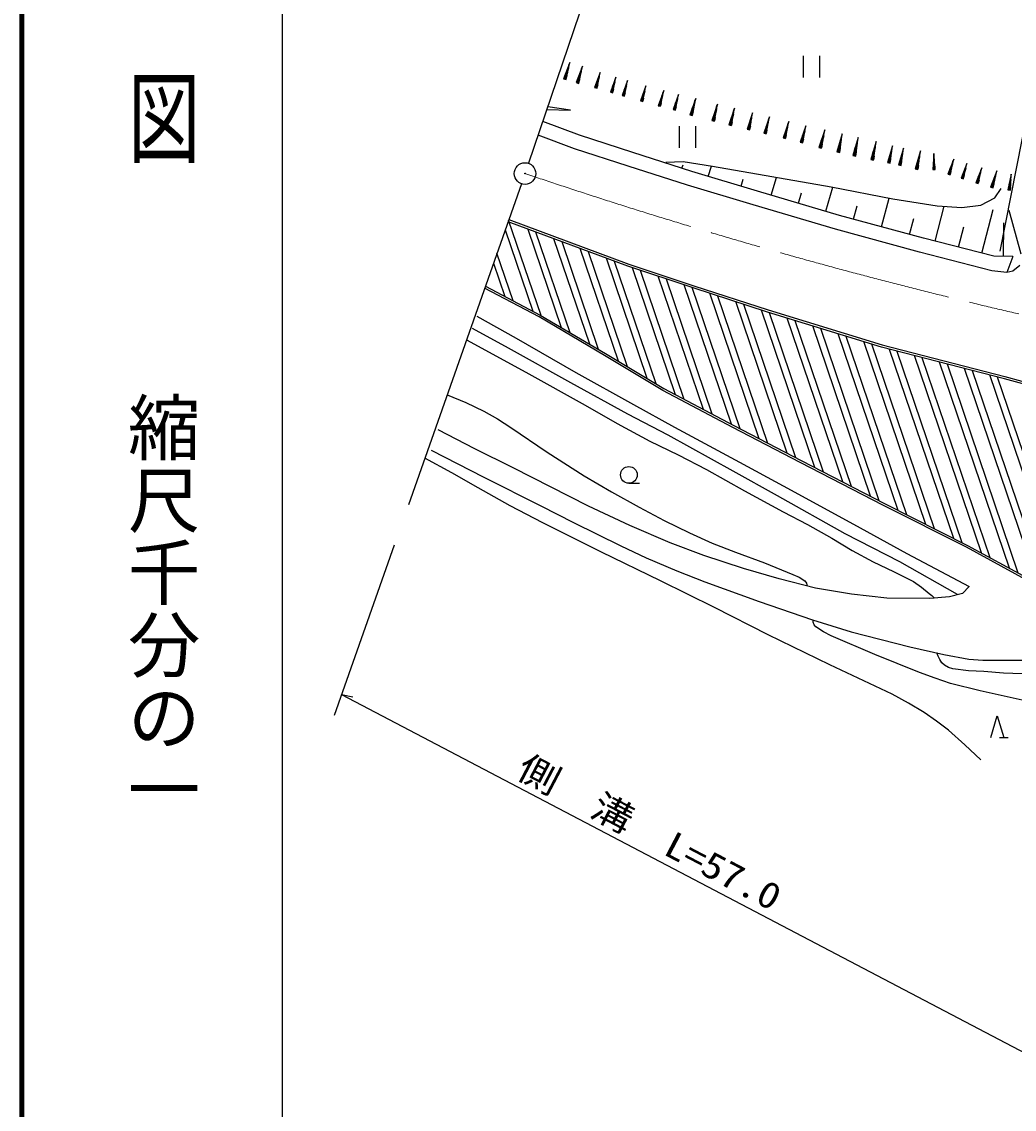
# Model space of a CAD drawing. Units: millimetres, scale not verified. Extents: x 40000 to 680000, y 20000 to 380000.
# Drawn here: x 40000 to 108609, y 241389 to 316540 of the extents above; entities that cross this region are included whole.
import ezdxf
from ezdxf.enums import TextEntityAlignment as Align

# ---------------------------------------------------------------- set-up
doc = ezdxf.new("R2010")
doc.units = ezdxf.units.MM
doc.header["$LTSCALE"] = 1000
doc.linetypes.add('CHAIN', pattern=[18.5, 12, -1.5, 3.5, -1.5])
for name, color, linetype, lineweight in [('M-BGD', 7, 'Continuous', 25), ('M-BMK', 2, 'CHAIN', 13), ('M-TTL', 2, 'Continuous', 140), ('M-TTL-BAND', 7, 'Continuous', 25)]:
    doc.layers.add(name, color=color, linetype=linetype, lineweight=lineweight)
doc.styles.add('@ＭＳ ゴシック', font='')
doc.styles.add('ＭＳ ゴシック', font='')
doc.styles.get('@ＭＳ ゴシック').set_extended_font_data('@MS Gothic')
doc.styles.get('ＭＳ ゴシック').set_extended_font_data('MS Gothic')

# ---------------------------------------------------------------- blocks, each defined once
blk = doc.blocks.new('BUHIN1')
at = {"color": 7, "linetype": 'Continuous', "lineweight": 25}
for radius in [746, 22.5]:
    blk.add_circle((0, 0), radius, dxfattribs=at)
blk = doc.blocks.new('BUHIN108')
at = {"color": 7, "linetype": 'Continuous', "lineweight": 25}
for p, q in [((-532, -233), (-83, 4)), ((175, 119), (-523, -249)), ((-512, -270), (427, 225)), ((197, 77), (-501, -291)), ((-337, -100), (-544, -209)), ((-490, -313), (-41, -76)), ((-272, -225), (-479, -334))]:
    blk.add_line(p, q, dxfattribs=at)
blk.add_lwpolyline([(-487, -362), (531, 280), (-574, -198)], close=True, dxfattribs=at)
blk = doc.blocks.new('BUHIN109')
at = {"color": 7, "linetype": 'Continuous', "lineweight": 25}
for p, q in [((-487, -214), (-76, 3)), ((160, 109), (-480, -228)), ((-469, -248), (392, 207)), ((181, 70), (-459, -267)), ((-309, -92), (-499, -192)), ((-449, -286), (-38, -70)), ((-249, -206), (-439, -306))]:
    blk.add_line(p, q, dxfattribs=at)
blk.add_lwpolyline([(-447, -332), (487, 257), (-526, -181)], close=True, dxfattribs=at)
blk = doc.blocks.new('BUHIN110')
at = {"color": 7, "linetype": 'Continuous', "lineweight": 25}
for p, q in [((-484, -220), (-76, 2)), ((158, 111), (-477, -235)), ((-466, -254), (389, 212)), ((180, 73), (-455, -273)), ((-308, -96), (-496, -199)), ((-445, -293), (-37, -70)), ((-246, -209), (-434, -312))]:
    blk.add_line(p, q, dxfattribs=at)
blk.add_lwpolyline([(-442, -338), (483, 263), (-524, -188)], close=True, dxfattribs=at)
blk = doc.blocks.new('BUHIN112')
at = {"color": 7, "linetype": 'Continuous', "lineweight": 25}
for p, q in [((-521, -257), (-83, 0)), ((169, 127), (-512, -272)), ((-499, -293), (417, 244)), ((193, 86), (-487, -314)), ((-332, -115), (-534, -233)), ((-475, -334), (-38, -78)), ((-261, -237), (-463, -355))]:
    blk.add_line(p, q, dxfattribs=at)
blk.add_lwpolyline([(-470, -384), (518, 304), (-565, -223)], close=True, dxfattribs=at)
blk = doc.blocks.new('BUHIN113')
at = {"color": 7, "linetype": 'Continuous', "lineweight": 25}
for p, q in [((-525, -248), (-83, 1)), ((171, 124), (-516, -263)), ((-504, -284), (421, 237)), ((195, 82), (-493, -305)), ((-334, -109), (-538, -224)), ((-481, -326), (-39, -77)), ((-265, -232), (-469, -347))]:
    blk.add_line(p, q, dxfattribs=at)
blk.add_lwpolyline([(-477, -376), (523, 295), (-568, -213)], close=True, dxfattribs=at)
blk = doc.blocks.new('BUHIN115')
at = {"color": 7, "linetype": 'Continuous', "lineweight": 25}
for p, q in [((179, 143), (-544, -313)), ((-531, -335), (443, 279)), ((206, 99), (-517, -357)), ((-356, -136), (-570, -271)), ((-555, -296), (-90, -3)), ((-503, -379), (-38, -86)), ((-275, -265), (-489, -401))]:
    blk.add_line(p, q, dxfattribs=at)
blk.add_lwpolyline([(-496, -432), (550, 347), (-604, -262)], close=True, dxfattribs=at)
blk = doc.blocks.new('BUHIN116')
at = {"color": 7, "linetype": 'Continuous', "lineweight": 25}
for p, q in [((166, 131), (-506, -283)), ((-493, -304), (411, 253)), ((191, 90), (-480, -324)), ((-330, -122), (-529, -245)), ((-515, -268), (-83, -2)), ((-468, -345), (-36, -79)), ((-256, -242), (-455, -365))]:
    blk.add_line(p, q, dxfattribs=at)
blk.add_lwpolyline([(-462, -394), (511, 315), (-560, -235)], close=True, dxfattribs=at)
blk = doc.blocks.new('BUHIN119')
at = {"color": 7, "linetype": 'Continuous', "lineweight": 25}
for p, q in [((-490, -208), (-76, 4)), ((161, 107), (-482, -223)), ((-472, -242), (394, 202)), ((181, 68), (-462, -262)), ((-310, -88), (-501, -186)), ((-452, -281), (-39, -69)), ((-251, -203), (-442, -301))]:
    blk.add_line(p, q, dxfattribs=at)
blk.add_lwpolyline([(-451, -327), (489, 251), (-528, -175)], close=True, dxfattribs=at)
blk = doc.blocks.new('BUHIN244')
at = {"color": 7, "linetype": 'Continuous', "lineweight": 25}
for p, q in [((138, 936), (-941, -106)), ((-141, -934), (938, 108))]:
    blk.add_line(p, q, dxfattribs=at)
blk = doc.blocks.new('BUHIN245')
at = {"color": 7, "linetype": 'Continuous', "lineweight": 25}
blk.add_line((-435, -624), (-18, -1055), dxfattribs=at)
blk.add_lwpolyline([(-855, -189), (539, 521), (-219, -848)], dxfattribs=at)
blk = doc.blocks.new('BUHIN246')
at = {"color": 7, "linetype": 'Continuous', "lineweight": 25}
blk.add_line((-413, -399), (106, -935), dxfattribs=at)
blk.add_circle((0, 0), 574, dxfattribs=at)

msp = doc.modelspace()

# ---------------------------------------------------------------- linework, layer by layer
at = {"layer": 'M-BGD'}
for p, q in [((82229, 327995), (75031, 306761)), ((107643, 300679), (112592, 325913)), ((86279, 310111), (86561, 311134)), ((76292, 310482), (77941, 310438)), ((77941, 310438), (76356, 310670)), ((86238, 310122), (86373, 310610)), ((86465, 310878), (86256, 310117)), ((86512, 310865), (86302, 310104)), ((86325, 310098), (86460, 310587)), ((78551, 308693), (76011, 309652)), ((86275, 310354), (86212, 310129)), ((86411, 310317), (86348, 310091)), ((95201, 307846), (95491, 308959)), ((78220, 307748), (75690, 308705)), ((82232, 307505), (78551, 308693)), ((95157, 307858), (95295, 308389)), ((95391, 308680), (95176, 307853)), ((95442, 308667), (95226, 307840)), ((95251, 307833), (95390, 308364)), ((81926, 306553), (78220, 307748)), ((86325, 306194), (82232, 307505)), ((95192, 308110), (95128, 307865)), ((95340, 308072), (95276, 307826)), ((101859, 306371), (102105, 307495)), ((84512, 306825), (85716, 306880)), ((85637, 306427), (85712, 306648)), ((85716, 306880), (87740, 306551)), ((101840, 306635), (101786, 306387)), ((101814, 306381), (101932, 306917)), ((102017, 307212), (101833, 306377)), ((102067, 307200), (101884, 306365)), ((101910, 306360), (102027, 306896)), ((103019, 306346), (103019, 306811)), ((103035, 307070), (103035, 306346)), ((103057, 306346), (103057, 307320)), ((103079, 307070), (103079, 306346)), ((103101, 306346), (103101, 306811)), ((86029, 305238), (81926, 306553)), ((90856, 304842), (86325, 306194)), ((87458, 305856), (87669, 306563)), ((87740, 306551), (95947, 305129)), ((101989, 306602), (101935, 306354)), ((102994, 306561), (102994, 306346)), ((103123, 306561), (103123, 306346)), ((107268, 305874), (107039, 305119)), ((107062, 305112), (107370, 306129)), ((108256, 304934), (108388, 305898)), ((74541, 305343), (66732, 283164)), ((90571, 303884), (86029, 305238)), ((89723, 305180), (89869, 305669)), ((91801, 304562), (92164, 305785)), ((95947, 305129), (100214, 304308)), ((107064, 305356), (106996, 305132)), ((107022, 305124), (107169, 305610)), ((107314, 305860), (107085, 305105)), ((107108, 305098), (107255, 305583)), ((107199, 305315), (107131, 305091)), ((108222, 305155), (108193, 304942)), ((108218, 304939), (108281, 305399)), ((108333, 305653), (108234, 304937)), ((108376, 305647), (108278, 304931)), ((108300, 304928), (108363, 305388)), ((108351, 305137), (108321, 304925)), ((96527, 303162), (90856, 304842)), ((93691, 304002), (93905, 304724)), ((95582, 303442), (96074, 305104)), ((106287, 303870), (107272, 304363)), ((107272, 304363), (107710, 305019)), ((96252, 302200), (90571, 303884)), ((97493, 302897), (97745, 303816)), ((99426, 302367), (99970, 304355)), ((100214, 304308), (103278, 303816)), ((103136, 301366), (103754, 303785)), ((103278, 303816), (104974, 303706)), ((104974, 303706), (106287, 303870)), ((73668, 302863), (81956, 299788)), ((102325, 301573), (96527, 303162)), ((101359, 301838), (101659, 302933)), ((106377, 300537), (107151, 303564)), ((109085, 300468), (108268, 303493)), ((73416, 302150), (75320, 296541)), ((81906, 299646), (73616, 302723)), ((75898, 296235), (73658, 302837)), ((74977, 302217), (77285, 295417)), ((102069, 300606), (96252, 302200)), ((104756, 300952), (105116, 302360)), ((107854, 300323), (107880, 302639)), ((75521, 302016), (77879, 295068)), ((79264, 294254), (76790, 301545)), ((107187, 300330), (102325, 301573)), ((77333, 301343), (79857, 293905)), ((81246, 293079), (78602, 300872)), ((79145, 300671), (81843, 292721)), ((107056, 299332), (102069, 300606)), ((72610, 299859), (73390, 297558)), ((73969, 297253), (72852, 300546)), ((83235, 291887), (80414, 300200)), ((80958, 299998), (83831, 291530)), ((108520, 300315), (107187, 300330)), ((108520, 300315), (108084, 299201)), ((86423, 298156), (81906, 299646)), ((81956, 299788), (86470, 298298)), ((85199, 290767), (82221, 299542)), ((82756, 299366), (85778, 290461)), ((108084, 299201), (107056, 299332)), ((108509, 299315), (108084, 299201)), ((108998, 299691), (108509, 299315)), ((87129, 289747), (84005, 298954)), ((84540, 298777), (87708, 289440)), ((89060, 288726), (85789, 298365)), ((75763, 296137), (71999, 298123)), ((72069, 298256), (75836, 296268)), ((86324, 298189), (89637, 288424)), ((91544, 296480), (86423, 298156)), ((86470, 298298), (91590, 296623)), ((90984, 287724), (87571, 297780)), ((88106, 297605), (91561, 287424)), ((92907, 286724), (89353, 297197)), ((89888, 297022), (93484, 286423)), ((71451, 296203), (74169, 294663)), ((80277, 293485), (75763, 296137)), ((75836, 296268), (80354, 293614)), ((94829, 285728), (91135, 296614)), ((99434, 294059), (91544, 296480)), ((91590, 296623), (99474, 294203)), ((91668, 296442), (95405, 285430)), ((73650, 293982), (71160, 295344)), ((96749, 284737), (92906, 296062)), ((93437, 295899), (97325, 284439)), ((98670, 283745), (94674, 295519)), ((95205, 295357), (99246, 283448)), ((74169, 294663), (78295, 292295)), ((100585, 282768), (96443, 294977)), ((96973, 294814), (101159, 282479)), ((77965, 291576), (73650, 293982)), ((102496, 281805), (98211, 294434)), ((98741, 294271), (103069, 281516)), ((107924, 291871), (99434, 294059)), ((99474, 294203), (107963, 292016)), ((99969, 293921), (104407, 280842)), ((84316, 291064), (80277, 293485)), ((80354, 293614), (84390, 291195)), ((100490, 293786), (104980, 280553)), ((106334, 279830), (101705, 293473)), ((102225, 293339), (106917, 279512)), ((108278, 278770), (103440, 293026)), ((103961, 292892), (108861, 278452)), ((110196, 277786), (105176, 292579)), ((105697, 292444), (110759, 277527)), ((78295, 292295), (82298, 290094)), ((112073, 276922), (106912, 292131)), ((107433, 291997), (112636, 276662)), ((111217, 290965), (107924, 291871)), ((107963, 292016), (111263, 291107)), ((81905, 289419), (77965, 291576)), ((89156, 288505), (84316, 291064)), ((84390, 291195), (89226, 288638)), ((82298, 290094), (85134, 288523)), ((84690, 287964), (81905, 289419)), ((89226, 288638), (93880, 286218)), ((71320, 287030), (68788, 288345)), ((89170, 285475), (84690, 287964)), ((85134, 288523), (89626, 286110)), ((93811, 286085), (89156, 288505)), ((68313, 286943), (71942, 285060)), ((73975, 285703), (71320, 287030)), ((79184, 283068), (73975, 285703)), ((89626, 286110), (92626, 284469)), ((99574, 283110), (93811, 286085)), ((93880, 286218), (99642, 283243)), ((71942, 285060), (75883, 283089)), ((92240, 283774), (89170, 285475)), ((92626, 284469), (97492, 281829)), ((96927, 281161), (92240, 283774)), ((75883, 283089), (78132, 281928)), ((82025, 281740), (79184, 283068)), ((105299, 280224), (99574, 283110)), ((99642, 283243), (105368, 280357)), ((78132, 281928), (81402, 280325)), ((97492, 281829), (101184, 279796)), ((84819, 280537), (82025, 281740)), ((100702, 279211), (96927, 281161)), ((65746, 280364), (61600, 268588)), ((81402, 280325), (83165, 279496)), ((87142, 279645), (84819, 280537)), ((105368, 280357), (109462, 278124)), ((89901, 278753), (87142, 279645)), ((101184, 279796), (105498, 277515)), ((109394, 277990), (105299, 280224)), ((83165, 279496), (85281, 278604)), ((104682, 276951), (100702, 279211)), ((85281, 278604), (87230, 277836)), ((92348, 278054), (89901, 278753)), ((87230, 277836), (90986, 276488)), ((94858, 277390), (92348, 278054)), ((97347, 276975), (94858, 277390)), ((105498, 277515), (105021, 277038)), ((99794, 276706), (97347, 276975)), ((102781, 276685), (99794, 276706)), ((104129, 276810), (102781, 276685)), ((105021, 277038), (104129, 276810)), ((90986, 276488), (94658, 275217)), ((94658, 275217), (97334, 274387)), ((97334, 274387), (101389, 273350)), ((101389, 273350), (103732, 272811)), ((103732, 272811), (105480, 272500)), ((105480, 272500), (106434, 272417)), ((106434, 272417), (109152, 272417)), ((62113, 270045), (62877, 269888)), ((62113, 270045), (109411, 245249))]:
    msp.add_line(p, q, dxfattribs=at)
for points in [[(86363, 310066), (86592, 311247), (86184, 310115)], [(95293, 307799), (95523, 309082), (95098, 307849)], [(101952, 306327), (102133, 307619), (101755, 306370)], [(103142, 306327), (103057, 307427), (102972, 306327)], [(107145, 305065), (107404, 306241), (106967, 305119)], [(108338, 304903), (108403, 306004), (108169, 304926)]]:
    msp.add_lwpolyline(points, close=True, dxfattribs=at)
for points in [[(70743, 294555), (74853, 292324), (78944, 290034), (81162, 288773), (83408, 287566), (85384, 286615), (87335, 285609), (89971, 284120), (92635, 282683), (94325, 281798), (95994, 280856), (97406, 280011), (98860, 279213), (100272, 278558), (101649, 277854), (102205, 277472), (102728, 277040), (102908, 276881), (103095, 276714)], [(69404, 290754), (70687, 290218), (71951, 289624), (72898, 289093), (73816, 288509), (76330, 286803), (78874, 285150), (80762, 284045), (82690, 282986), (84413, 282071), (86161, 281211), (87734, 280519), (89341, 279878), (91338, 279138), (93301, 278346), (93736, 278151), (94133, 277905), (94241, 277739), (94300, 277538)], [(106307, 265534), (105203, 266582), (104063, 267581), (103237, 268217), (102375, 268804), (101294, 269457), (100178, 270062), (95869, 272091), (91605, 274166), (87890, 276062), (84146, 277905), (80072, 279877), (76014, 281907), (73770, 283092), (71555, 284330), (69725, 285372), (67867, 286388)], [(109358, 269601), (108316, 269852), (106251, 270308), (104210, 270820), (103134, 271168), (102068, 271578), (98978, 272825), (95961, 274108), (95416, 274385), (94893, 274718), (94781, 274862), (94717, 275045), (94704, 275125), (94693, 275206)], [(109165, 271481), (107869, 271525), (106516, 271633), (105437, 271694), (104357, 271816), (104060, 271916), (103794, 272068), (103608, 272245), (103462, 272469), (103359, 272688), (103266, 272918)]]:
    msp.add_lwpolyline(points, dxfattribs=at)
at = {"layer": 'M-BMK'}
msp.add_arc((190167, 647061), 360000, 251.3073, 262.66907, dxfattribs=at)
at = {"layer": 'M-TTL'}
msp.add_line((40000, 380000), (40000, 20000), dxfattribs=at)
at = {"layer": 'M-TTL-BAND'}
msp.add_line((58000, 370000), (58000, 20000), dxfattribs=at)

# ---------------------------------------------------------------- block references
at = {"layer": 'M-BGD', "rotation": 45.98907}
for name, p in [('BUHIN244', (94600, 313439)), ('BUHIN108', (77712, 313145)), ('BUHIN108', (78586, 312884)), ('BUHIN109', (79839, 312509)), ('BUHIN109', (80923, 312184)), ('BUHIN109', (81729, 311943)), ('BUHIN110', (83000, 311572)), ('BUHIN110', (84228, 311248)), ('BUHIN110', (85253, 310979)), ('BUHIN112', (87944, 310272)), ('BUHIN112', (89119, 309983)), ('BUHIN244', (86028, 308578)), ('BUHIN112', (90382, 309672)), ('BUHIN113', (91531, 309398)), ('BUHIN113', (92866, 309068)), ('BUHIN113', (94050, 308776)), ('BUHIN115', (96580, 308156)), ('BUHIN115', (97680, 307914)), ('BUHIN115', (98923, 307639)), ('BUHIN116', (100062, 307383)), ('BUHIN116', (100823, 307215)), ('BUHIN1', (74790, 306050)), ('BUHIN119', (104262, 306517)), ('BUHIN119', (105173, 306227)), ('BUHIN119', (106201, 305912)), ('BUHIN246', (81968, 285227)), ('BUHIN245', (107437, 267833))]:
    msp.add_blockref(name, p, dxfattribs=at)

# ---------------------------------------------------------------- texts
at = {"layer": 'M-BGD', "style": 'ＭＳ ゴシック', "width": 1.15}
msp.add_text('側\u3000溝\u3000L=57.0', height=1833, rotation=332.3, dxfattribs=at).set_placement((73817, 263911), align=Align.BOTTOM_LEFT)
at = {"layer": 'M-TTL-BAND', "style": '@ＭＳ ゴシック', "width": 1.4}
msp.add_text('平  面  図', height=3666, rotation=270, dxfattribs=at).set_placement((49777, 306475), align=Align.MIDDLE_RIGHT)
at = {"layer": 'M-TTL-BAND', "style": '@ＭＳ ゴシック'}
msp.add_text('縮尺千分の一', height=3666, rotation=270, dxfattribs=at).set_placement((49777, 261030), align=Align.MIDDLE_RIGHT)

doc.saveas('drawing.dxf')
